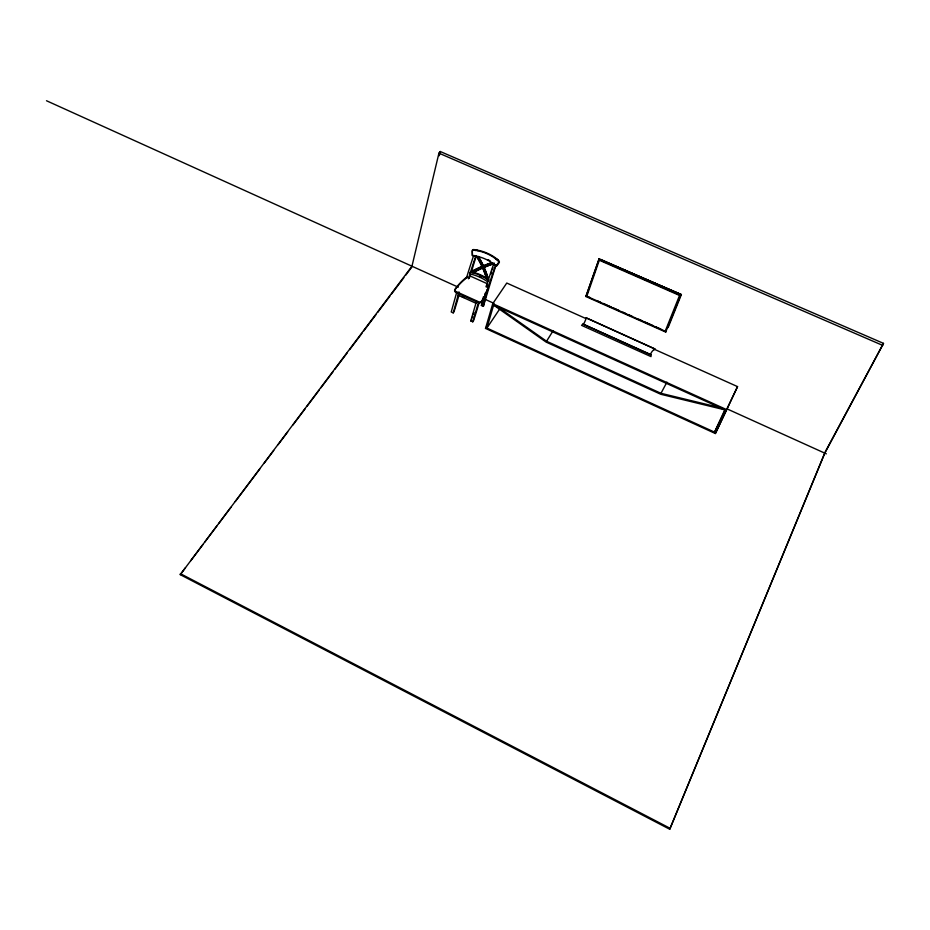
<?xml version="1.0" encoding="UTF-8"?>
<svg xmlns="http://www.w3.org/2000/svg" width="930" height="930" viewBox="0 0 930 930"><rect width="100%" height="100%" fill="white"/><g stroke="black" fill="none" stroke-linecap="round" stroke-linejoin="round"><path stroke-width="1.4" d="M405.608 275.327L411.723 267.201L438.937 153.159L440.262 151.509L883.5 343.368L825.642 451.12L669.74 829.258L180.246 574.647L411.955 266.224M439.251 155.74L440.262 151.509M458.932 292.287L453.212 312.875L451.236 311.98L456.491 293.09M459.071 292.101L458.234 295.217L475.997 303.285L476.672 302.32M482.542 302.971L483.275 300.25M495.818 265.004L495.562 265.236A179.525 26.9 -65.9 0 0 488.134 287.672A104.102 69.75 12.4 0 1 481.275 302.064A2.499 1.686 15.4 0 1 478.032 302.483L456.037 292.497A2.499 1.686 14.6 0 1 454.805 290.067A107.601 72.831 17.7 0 1 466.523 277.931L466.755 277.07L468.708 277.954L470.092 275.989L487.75 283.941L486.448 286.917M468.708 277.954L468.476 278.814L469.115 276.675A179.002 28.853 -66 0 1 475.683 256.355L476.218 255.576M470.092 275.989L469.092 277.942M476.265 302.064L470.789 320.92L472.766 321.815L473.568 320.652A223.665 40.571 -64.5 0 0 479.136 302.715M475.997 303.285L476.579 301.215M478.264 302.971L472.766 321.815M487.355 289.66L488.099 287.661M486.39 285.917L488.343 286.8L487.239 290.776A174.236 26.319 -66 0 0 483.356 306.354L481.391 305.47A174.177 26.517 -66 0 1 482.833 299.262M654.464 349.331L737.548 386.613L715.379 433.531L485.518 328.418L492.749 303.68L506.769 283.046L585.888 318.548M486.89 328.069L493.621 305.087L724.807 409.839L714.566 432.148L486.89 328.069L500.026 308.527M486.797 278.256A30.074 17.496 17 0 0 471.708 271.804L470.568 272.223L470.034 273.955L471.08 274.187A28.9 16.833 17 0 1 486.96 281.325L487.75 281.918L488.227 279.233M486.146 286.777L486.809 284.638A179.467 27.098 -65.9 0 1 493.551 264.341L494.074 263.55M585.912 296.531L599.153 258.738L680.853 294.589L665.706 332.068L585.912 296.531L599.153 258.738M654.139 349.796C657.905 346.193 649.733 352.179 650.837 354.888L583.04 324.105L650.93 354.644L651.035 356.62L581.529 325.337L583.04 324.105M681.376 294.578L601.942 260.33L681.376 294.578L668.135 327.534M669.74 829.258L824.306 454.084L883.5 343.368M715.379 433.531L737.548 386.613M714.566 432.148L725.086 410.514M498.224 307.179L546.549 341.24L660.986 393.309L666.926 382.149M665.706 332.068L666.054 331.44M484.158 265.608A56.544 14.45 -32.4 0 1 491.563 262.818L491.726 262.644A56.881 14.543 -32.4 0 0 484.274 265.457L482.205 266.445A56.544 14.45 -32.4 0 0 471.987 271.328M680.853 294.589L680.516 295.205L598.781 259.342M582.947 324.349C584.389 324.396 587.376 314.747 585.865 318.595M546.549 341.24L553.199 330.638M485.518 328.418L487.064 326.128M470.789 320.92L471.591 319.757M481.391 305.47L482.17 304.331M483.356 306.354L489.657 285.464A213.772 31.55 -66 0 1 495.655 266.306M484.658 294.182L487.064 290.695M495.655 258.97L497.899 259.551L497.341 260.342M453.212 312.875L454.014 311.724A222.898 43.477 -64.4 0 0 458.897 295.496M475.428 250.565L475.986 249.786L477.997 250.681M180.246 574.647L185.489 567.684M190.731 560.72L202.961 544.48M204.705 542.155L216.934 525.915M218.678 523.59L230.907 507.35M235.278 501.549L259.737 469.069M264.097 463.268L273.711 450.504M278.082 444.703L287.684 431.939M292.927 424.987L305.156 408.747M306.9 406.422L319.13 390.182M320.873 387.857L333.103 371.616M334.847 369.291L347.076 353.051M349.703 349.575L361.933 333.335M363.676 331.01L375.906 314.77M377.65 312.445L389.879 296.205M391.623 293.892L403.853 277.64M472.94 272.653C468.767 270.444 473.161 274.199 475.009 271.502A56.87 14.589 -32.4 0 1 481.17 268.561M495.969 266.085L498.434 262.783A1.36 0.965 76.8 0 0 498.05 260.9L497.294 260.179A30.957 20.553 14.9 0 0 475.067 250.275L473.905 250.135A1.36 1.163 -9.9 0 0 472.335 251.135L472.394 255.541L473.823 255.715A29.527 19.658 14.9 0 1 495.027 265.19L496.783 265.922L499.247 262.62A1.349 0.965 76.8 0 0 498.875 260.749L498.085 259.993A32.143 21.344 14.9 0 0 475.009 249.717L473.8 249.577A1.36 1.163 -9.9 0 0 472.219 250.565L472.394 255.541M488.796 280.941L488.099 278.558A56.3 29.458 76.5 0 0 483.833 267.177L482.844 265.027A56.3 29.458 76.5 0 0 478.462 256.971L478.101 256.401L478.555 256.773A56.637 29.632 76.5 0 1 482.961 264.864L483.96 267.038A56.637 29.632 76.5 0 1 488.25 278.489C489.819 281.709 485.007 278.093 485.925 276.559A56.265 29.481 76.5 0 0 483.368 269.723L482.426 267.526A56.265 29.481 76.5 0 0 477.055 257.331M486.657 278.814L486.076 276.477A56.602 29.655 76.5 0 0 483.507 269.595L482.554 267.387A56.602 29.655 76.5 0 0 477.148 257.122M469.883 272.432L472.045 271.211A56.881 14.543 -32.4 0 1 482.31 266.294M470.568 272.223L471.626 272.455A28.923 16.821 17 0 1 487.518 279.605L488.297 280.197M660.986 393.309L719.878 407.596M724.807 409.839L660.777 394.274L546.096 342.077L493.621 305.087M475.8 256.017L473.684 255.471A178.955 29.051 -66 0 0 466.5 277.919M438.937 153.159L882.686 345.39M586.295 295.926L590.213 297.67M596.746 300.588L600.675 302.331M603.291 303.494L611.138 306.993M613.754 308.156L618.985 310.481M622.902 312.224L625.518 313.398M628.134 314.561L632.051 316.305M638.596 319.211L642.514 320.966M645.129 322.129L652.976 325.616M655.592 326.79L660.823 329.115M46.5 100.742L458.269 287.184M484.728 299.169L493.993 303.366M726.888 408.816L826.328 453.84M492.749 303.68L726.423 409.526M462.012 296.67L463.965 297.554M180.374 573.659L670.239 828.386M493.679 264.004L495.62 265.073M486.774 278.651L488.622 279.767M492.086 262.655L493.97 263.585L492.435 264.201A56.532 14.508 -32.4 0 0 483.065 267.817M488.018 259.703A30.713 20.448 14.9 0 1 490.145 260.877M473.928 312.445A223.584 40.873 -64.5 0 1 473.358 314.247M472.777 316.072A223.584 40.873 -64.5 0 1 472.184 317.909M483.147 297.972A174.177 26.517 -66 0 1 483.472 296.67M490.842 274.141A213.702 31.783 -66.1 0 1 491.528 271.99M492.214 269.816A213.702 31.783 -66.1 0 1 492.923 267.619M493.644 265.41A213.702 31.783 -66.1 0 1 494.376 263.178M470.022 276.629A213.156 33.84 -66.1 0 1 470.603 274.582M471.208 272.513A213.156 33.84 -66.1 0 1 475.811 257.436M488.343 286.8A104.16 69.75 12.4 0 1 481.519 301.204A2.511 1.686 15.4 0 1 478.276 301.622L456.27 291.636A2.499 1.686 14.6 0 1 455.037 289.207A107.659 72.831 17.7 0 1 466.755 277.07M492.598 264.027A56.87 14.589 -32.4 0 0 483.182 267.666L481.077 268.7A56.532 14.508 -32.4 0 0 474.939 271.63M479.95 276.547A30.051 17.496 17 0 1 481.601 277.326M599.304 260.226L586.807 296.298L665.206 331.208L679.539 295.449L599.304 260.226M586.702 318.095L654.267 348.68L586.702 318.095"/></g></svg>
